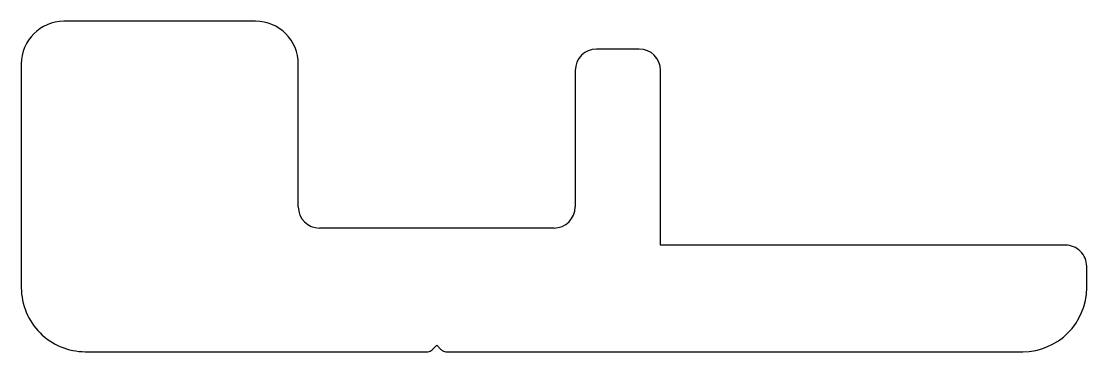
# Model space of a CAD drawing. Extents: x 2454 to 2504, y 1711.1 to 1726.6.
import ezdxf

# ---------------------------------------------------------------- set-up
doc = ezdxf.new("R2010")
doc.units = 0
doc.layers.get('0').update_dxf_attribs({"linetype": 'CONTINUOUS'})

msp = doc.modelspace()

# ---------------------------------------------------------------- linework, layer by layer
for p, q in [((2464.971, 1726.596), (2455.971, 1726.596)), ((2482.972, 1725.296), (2480.972, 1725.296)), ((2453.972, 1724.595), (2453.972, 1714.096)), ((2466.972, 1717.895), (2466.972, 1724.596)), ((2479.972, 1724.295), (2479.972, 1717.896)), ((2483.972, 1716.096), (2483.972, 1724.296)), ((2478.973, 1716.896), (2467.973, 1716.896)), ((2502.972, 1716.096), (2483.972, 1716.096)), ((2503.972, 1714.096), (2503.972, 1715.096)), ((2456.974, 1711.096), (2473.048, 1711.096)), ((2473.26, 1711.184), (2473.472, 1711.396)), ((2473.472, 1711.396), (2473.684, 1711.184)), ((2473.897, 1711.096), (2500.974, 1711.096))]:
    msp.add_line(p, q)
for centre, radius, start, end in [((2455.972, 1724.596), 2, 90.0256, 180.0256), ((2464.972, 1724.596), 2, 0, 90.0256), ((2480.972, 1724.296), 1, 90.0256, 180.0256), ((2482.972, 1724.296), 1, 0.0316, 90), ((2467.972, 1717.896), 1, 180.0256, 270.0256), ((2478.972, 1717.896), 1, 270.0256, 0.0256), ((2502.972, 1715.096), 1, 0.0253, 90.0256), ((2456.972, 1714.096), 3, 180, 270.0256), ((2500.972, 1714.096), 3, 270.0256, 0), ((2473.048, 1711.396), 0.3, 270, 315.0004), ((2473.897, 1711.396), 0.3, 224.9996, 270)]:
    msp.add_arc(centre, radius, start, end)

doc.saveas('drawing.dxf')
